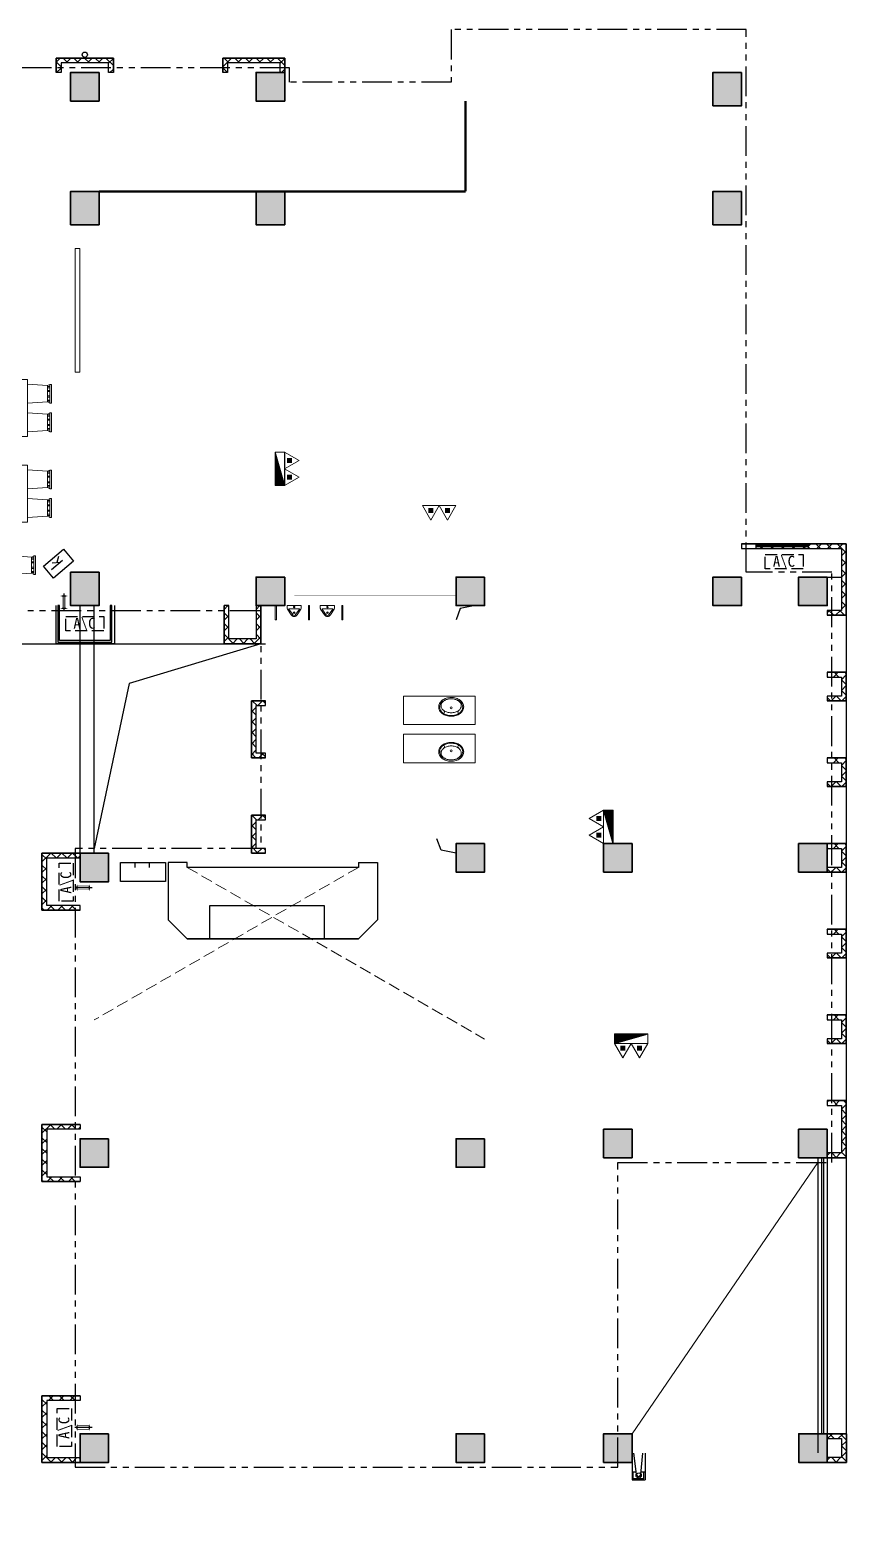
# Model space of a CAD drawing. Extents: x 196430 to 818205, y 904526 to 1974626.
# Drawn here: x 770204 to 787365, y 1570286 to 1601435 of the extents above; entities that cross this region are included whole.
import ezdxf

# ---------------------------------------------------------------- set-up
doc = ezdxf.new("R2010")
doc.units = 0
doc.header["$LTSCALE"] = 1000
doc.header["$MEASUREMENT"] = 0
for name, pattern in [('arch-1#教学楼$0$DASH', [0.35, 0.25, -0.1]), ('arch-1#教学楼$0$HIDDEN2', [4.7625, 3.175, -1.5875]), ('arch-1#教学楼$0$PHANTOM2', [1.25, 0.625, -0.125, 0.125, -0.125, 0.125, -0.125])]:
    doc.linetypes.add(name, pattern=pattern)
for name, color, linetype in [('arch', 8, 'Continuous'), ('arch-1#教学楼$0$_0', 8, 'Continuous'), ('arch-1#教学楼$0$A-FINI', 8, 'Continuous'), ('arch-1#教学楼$0$fur', 8, 'Continuous'), ('arch-1#教学楼$0$line', 8, 'Continuous'), ('arch-1#教学楼$0$LVTRY', 8, 'Continuous'), ('arch-1#教学楼$0$O-洞口', 8, 'Continuous'), ('arch-1#教学楼$0$WALL_METAL', 8, 'Continuous'), ('arch-1#教学楼$0$WATER', 8, 'Continuous'), ('arch-1#教学楼$0$Z-电器', 8, 'Continuous'), ('arch-1#教学楼$0$保温', 8, 'Continuous'), ('arch-1#教学楼$0$保温层', 8, 'arch-1#教学楼$0$DASH'), ('arch-1#教学楼$0$剪力墙', 8, 'Continuous'), ('arch-1#教学楼$0$挡烟垂壁', 8, 'Continuous'), ('arch-1#教学楼$0$条件', 8, 'Continuous'), ('arch-1#教学楼$0$柱填充', 8, 'Continuous'), ('arch-1#教学楼$0$栏杆', 8, 'Continuous'), ('arch-1#教学楼$0$空调', 8, 'Continuous'), ('arch-1#教学楼$0$窗台', 8, 'Continuous'), ('arch-1#教学楼$0$设备标注', 8, 'Continuous')]:
    doc.layers.add(name, color=color, linetype=linetype)
for name, color, linetype, lineweight in [('arch-1#教学楼$0$3T_GLASS', 8, 'Continuous', 0), ('arch-1#教学楼$0$AC', 8, 'arch-1#教学楼$0$HIDDEN2', 25), ('arch-1#教学楼$0$FLOR-SPCL', 8, 'Continuous', 13), ('arch-1#教学楼$0$HANDRAIL', 8, 'Continuous', 0), ('arch-1#教学楼$0$HV-fm', 8, 'Continuous', 18), ('arch-1#教学楼$0$PUB_HATCH', 8, 'Continuous', 9), ('arch-1#教学楼$0$WINDOW', 8, 'Continuous', 25), ('arch-1#教学楼$0$家具', 8, 'Continuous', 9), ('arch-1#教学楼$0$砼柱', 8, 'Continuous', 35)]:
    doc.layers.add(name, color=color, linetype=linetype, lineweight=lineweight)
doc.styles.add('arch-1#教学楼$0$_TCH_DYN', font='')
doc.styles.add('arch-1#教学楼$0$DIM_FONT', font='SIMPLEX.shx', dxfattribs={"width": 0.6})
doc.styles.add('arch-1#教学楼$0$Standard', font='gbenor.shx', dxfattribs={"bigfont": 'gbcbig.shx'})
doc.styles.get('arch-1#教学楼$0$_TCH_DYN').set_extended_font_data('SimSun')
doc.linetypes.add('arch-1#教学楼$0$XH_LINE', pattern='A,2,-0.2,["XH",arch-1#教学楼$0$Standard,S=0.15,R=0,X=-0.15,Y=-0.08],-0.15', length=2.35)

# ---------------------------------------------------------------- blocks, each defined once
blk = doc.blocks.new('arch-1#教学楼$0$2121212121')
at = {"layer": 'arch-1#教学楼$0$fur'}
for points in [[(552354, 138772), (552354, 139172), (553554, 139172), (553954, 138772), (553954, 135172)], [(552354, 138772), (552454, 138772), (552454, 135172), (552354, 135172)], [(552354, 135172), (552354, 134772), (553554, 134772), (553954, 135172), (553954, 138772)]]:
    blk.add_lwpolyline(points, dxfattribs=at)
blk.add_lwpolyline([(553954, 138053), (553954, 135653), (553254, 135653), (553254, 138053)], close=True, dxfattribs=at)
at = {"layer": 'arch-1#教学楼$0$LVTRY'}
blk.add_lwpolyline([(552754, 134722), (552754, 133772), (552354, 133772), (552354, 134722)], close=True, dxfattribs=at)
at = {"layer": 'arch-1#教学楼$0$LVTRY', "linetype": 'Continuous', "flags": 128}
for points in [[(552354, 134372), (552454, 134372)], [(552354, 134072), (552454, 134072)]]:
    blk.add_lwpolyline(points, dxfattribs=at)
at = {"layer": 'arch-1#教学楼$0$PUB_HATCH', "linetype": 'arch-1#教学楼$0$DASH'}
for p, q in [((552454, 135172), (556063, 141422)), ((552454, 138772), (555659, 133223))]:
    blk.add_line(p, q, dxfattribs=at)
blk = doc.blocks.new('arch-1#教学楼$0$$lvtry$00000219')
at = {"color": 0}
for p, q in [((-124, -91, 0), (-43, -216, 0)), ((-116, -76, 0), (116, -76, 0)), ((43, -216, 0), (124, -91, 0))]:
    blk.add_line(p, q, dxfattribs=at)
at = {"color": 0, "elevation": 0}
blk.add_lwpolyline([(69, -231, -0.57735), (-69, -231), (-162, -88, -0.145378), (-170, -61), (-170, 0), (170, 0), (170, -61, -0.145378), (162, -88)], format="xyb", close=True, dxfattribs=at)
at = {"color": 0}
for centre, radius in [((0, -177, 0), 20), ((0, -38, 0), 17.7)]:
    blk.add_circle(centre, radius, dxfattribs=at)
for centre, radius, start, end in [((-116, -86, 0), 10, 90, 213.0863), ((0, -191, 0), 50, 210, 330), ((116, -86, 0), 10, 326.9137, 90)]:
    blk.add_arc(centre, radius, start, end, dxfattribs=at)
for p in [(0, -38, 0), (0, -177, 0)]:
    blk.add_point(p, dxfattribs=at)
blk = doc.blocks.new('arch-1#教学楼$0$JUJ3')
at = {"layer": 'arch-1#教学楼$0$FLOR-SPCL'}
blk.add_circle((2208232, 31060), 22.5, dxfattribs=at)
for centre, radius, start, end in [((2208402, 31059), 348, 162.4099, 179.7309), ((2208328, 31082), 271, 142.7543, 162.4099), ((2208399, 31059), 329, 162.8909, 179.7308), ((2208324, 31082), 251, 143.5742, 162.8909), ((2208143, 31242), 41.4, 220.0413, 318.0474), ((2208282, 31118), 213, 118.5481, 142.7543), ((2208277, 31117), 192, 119.2776, 143.5742), ((2208355, 31082), 224, 144.966, 163.6904), ((2208306, 31116), 165, 120.5578, 144.966), ((2208252, 31172), 151, 89.7309, 118.5481), ((2208247, 31171), 131, 89.7308, 119.2776), ((2208276, 31168), 104, 89.7308, 120.5578), ((2208247, 31171), 131, 60.184, 89.7308), ((2208252, 31172), 151, 60.9136, 89.7309), ((2208276, 31168), 104, 58.9038, 89.7308), ((2208216, 31117), 192, 35.8874, 60.184), ((2208222, 31118), 213, 36.7075, 60.9136), ((2208244, 31116), 165, 34.4956, 58.9038), ((2208169, 31083), 251, 16.5707, 35.8874), ((2208195, 31082), 224, 15.7712, 34.4956), ((2208175, 31083), 271, 17.0519, 36.7075), ((2208093, 31060), 329, 359.7308, 16.5707), ((2208102, 31060), 348, 359.7309, 17.0519), ((2208402, 31059), 348, 179.7309, 197.0519), ((2208328, 31036), 271, 197.0519, 216.7075), ((2208399, 31059), 329, 179.7308, 196.5707), ((2208324, 31037), 251, 196.5707, 215.8874), ((2208142, 30877), 41.8, 41.9646, 138.8685), ((2208281, 31001), 213, 216.7075, 240.9136), ((2208276, 31002), 192, 215.8874, 240.184), ((2208433, 31059), 305, 163.6904, 179.7308), ((2208433, 31059), 305, 179.7308, 195.7712), ((2208355, 31037), 224, 195.7712, 214.4956), ((2208306, 31003), 165, 214.4956, 238.9038), ((2208275, 30951), 104, 238.9038, 269.7308), ((2208275, 30951), 104, 269.7308, 300.5578), ((2208216, 31002), 192, 299.2776, 323.5742), ((2208222, 31002), 213, 298.5481, 322.7543), ((2208244, 31003), 165, 300.5578, 324.966), ((2208168, 31037), 251, 323.5742, 342.8909), ((2208195, 31038), 224, 324.966, 343.6904), ((2208175, 31037), 271, 322.7543, 342.4099), ((2208093, 31060), 329, 342.8909, 359.7308), ((2208118, 31060), 305, 343.6904, 359.7308), ((2208118, 31060), 305, 359.7308, 15.7712), ((2208102, 31060), 348, 342.4099, 359.7309), ((2208251, 30948), 151, 240.9136, 269.7309), ((2208246, 30949), 131, 240.184, 269.7308), ((2208246, 30949), 131, 269.7308, 299.2776), ((2208251, 30948), 151, 269.7309, 298.5481)]:
    blk.add_arc(centre, radius, start, end, dxfattribs=at)
blk = doc.blocks.new('arch-1#教学楼$0$wetwertyr')
at = {"layer": 'arch-1#教学楼$0$AC', "linetype": 'arch-1#教学楼$0$DASH'}
blk.add_lwpolyline([(7654325, 2471000), (7655125, 2471000), (7655125, 2470700), (7654325, 2470700)], close=True, dxfattribs=at)
at = {"layer": 'arch-1#教学楼$0$AC', "style": 'arch-1#教学楼$0$_TCH_DYN'}
blk.add_text('A\\C', height=227.8, dxfattribs=at).set_placement((7654485, 2470743))
blk = doc.blocks.new('arch-1#教学楼$0$kk')
for p, q in [((867740, -260999), (867665, -260999)), ((867703, -261309), (867703, -260947)), ((867740, -261257), (867665, -261257))]:
    blk.add_line(p, q)
at = {"const_width": 10}
for points in [[(867635, -260999), (867665, -260999), (867665, -261257), (867635, -261257)], [(867770, -260999), (867740, -260999), (867740, -261257), (867770, -261257)]]:
    blk.add_lwpolyline(points, dxfattribs=at)
blk = doc.blocks.new('arch-1#教学楼$0$3-5zhw')
at = {"layer": 'arch-1#教学楼$0$柱填充'}
h = blk.add_hatch(color=251, dxfattribs=at)
h.dxf.hatch_style = 1
h.paths.add_polyline_path([(6753676, 518760), (6753076, 518760), (6753076, 518060), (6753676, 518060)])
h.paths.add_polyline_path([(6753676, 521460), (6753076, 521460), (6753076, 520860), (6753676, 520860)])
h.paths.add_polyline_path([(6759576, 521460), (6758976, 521460), (6758976, 520860), (6759576, 520860)])
h.paths.add_polyline_path([(6762476, 521460), (6761876, 521460), (6761876, 520860), (6762476, 520860)])
h.paths.add_polyline_path([(6765776, 521460), (6765176, 521460), (6765176, 520860), (6765776, 520860)])
h.paths.add_polyline_path([(6762476, 518760), (6761876, 518760), (6761876, 518060), (6762476, 518060)])
h.paths.add_polyline_path([(6765776, 518760), (6765176, 518760), (6765176, 518060), (6765776, 518060)])
h.paths.add_polyline_path([(6765776, 510960), (6765176, 510960), (6765176, 510260), (6765776, 510260)])
h.paths.add_polyline_path([(6775076, 510960), (6774476, 510960), (6774476, 510260), (6775076, 510260)])
h.paths.add_polyline_path([(6775076, 521460), (6774476, 521460), (6774476, 520860), (6775076, 520860)])
h.paths.add_polyline_path([(6775076, 518760), (6774476, 518760), (6774476, 518060), (6775076, 518060)])
h.paths.add_polyline_path([(6784376, 521460), (6783776, 521460), (6783776, 520860), (6784376, 520860)])
h.paths.add_polyline_path([(6784376, 518760), (6783776, 518760), (6783776, 518060), (6784376, 518060)])
h.paths.add_polyline_path([(6784376, 510960), (6783776, 510960), (6783776, 510260), (6784376, 510260)])
h.paths.add_polyline_path([(6793676, 521460), (6793076, 521460), (6793076, 520860), (6793676, 520860)])
h.paths.add_polyline_path([(6793676, 518760), (6793076, 518760), (6793076, 518060), (6793676, 518060)])
h.paths.add_polyline_path([(6793676, 510960), (6793076, 510960), (6793076, 510260), (6793676, 510260)])
h.paths.add_polyline_path([(6802976, 521460), (6802376, 521460), (6802376, 520860), (6802976, 520860)])
h.paths.add_polyline_path([(6802976, 518760), (6802376, 518760), (6802376, 518160), (6802976, 518160)])
h.paths.add_polyline_path([(6802776, 510860), (6802176, 510860), (6802176, 510260), (6802776, 510260)])
h.paths.add_polyline_path([(6808876, 510760), (6808376, 510760), (6808376, 510260), (6808876, 510260)])
h.paths.add_polyline_path([(6808776, 518760), (6808176, 518760), (6808176, 518160), (6808776, 518160)])
h.paths.add_polyline_path([(6808876, 513510), (6808126, 513510), (6808126, 512760), (6808876, 512760)])
h.paths.add_polyline_path([(6808776, 521460), (6808176, 521460), (6808176, 520860), (6808776, 520860)])
h.paths.add_polyline_path([(6812376, 513260), (6811876, 513260), (6811876, 512760), (6812376, 512760)])
h.paths.add_polyline_path([(6814176, 518960), (6813576, 518960), (6813576, 518360), (6814176, 518360)])
h.paths.add_polyline_path([(6814176, 510760), (6813676, 510760), (6813676, 510260), (6814176, 510260)])
h.paths.add_polyline_path([(6818276, 519310), (6817526, 519310), (6817526, 518560), (6818276, 518560)])
h.paths.add_polyline_path([(6803176, 525960), (6802576, 525960), (6802576, 525360), (6803176, 525360)])
h.paths.add_polyline_path([(6811076, 525960), (6810476, 525960), (6810476, 525360), (6811076, 525360)])
h.paths.add_polyline_path([(6814176, 525960), (6813576, 525960), (6813576, 525360), (6814176, 525360)])
h.paths.add_polyline_path([(6818276, 525860), (6817776, 525860), (6817776, 525360), (6818276, 525360)])
h.paths.add_polyline_path([(6759576, 529540), (6758976, 529540), (6758976, 528940), (6759576, 528940)])
h.paths.add_polyline_path([(6762476, 529540), (6761876, 529540), (6761876, 528940), (6762476, 528940)])
h.paths.add_polyline_path([(6803176, 531740), (6802576, 531740), (6802576, 531140), (6803176, 531140)])
h.paths.add_polyline_path([(6818276, 531740), (6817776, 531740), (6817776, 531240), (6818276, 531240)])
h.paths.add_polyline_path([(6811076, 531740), (6810476, 531740), (6810476, 531140), (6811076, 531140)])
h.paths.add_polyline_path([(6814176, 531740), (6813576, 531740), (6813576, 531140), (6814176, 531140)])
h.paths.add_polyline_path([(6753676, 510960), (6753076, 510960), (6753076, 510260), (6753676, 510260)])
h.paths.add_polyline_path([(6762476, 510960), (6761876, 510960), (6761876, 510260), (6762476, 510260)])
h.paths.add_polyline_path([(6814176, 521460), (6813576, 521460), (6813576, 520860), (6814176, 520860)])
h.paths.add_polyline_path([(6802576, 532460), (6802576, 531860), (6803176, 531860), (6803176, 532460)])
h.paths.add_polyline_path([(6810476, 532460), (6810476, 531860), (6811076, 531860), (6811076, 532460)])
h.paths.add_polyline_path([(6813576, 532460), (6813576, 531860), (6814176, 531860), (6814176, 532460)])
h.paths.add_polyline_path([(6813576, 537160), (6813576, 536560), (6814176, 536560), (6814176, 537160)])
h.paths.add_polyline_path([(6817676, 537160), (6817676, 536560), (6818276, 536560), (6818276, 537160)])
h.paths.add_polyline_path([(6814176, 545260), (6813576, 545260), (6813576, 544660), (6814176, 544660)])
h.paths.add_polyline_path([(6818276, 545260), (6817676, 545260), (6817676, 544660), (6818276, 544660)])
h.paths.add_polyline_path([(6814176, 549760), (6813576, 549760), (6813576, 549160), (6814176, 549160)])
h.paths.add_polyline_path([(6818276, 549760), (6817676, 549760), (6817676, 549160), (6818276, 549160)])
h.paths.add_polyline_path([(6813576, 557660), (6813576, 557060), (6814176, 557060), (6814176, 557660)])
h.paths.add_polyline_path([(6817676, 557660), (6817676, 557060), (6818276, 557060), (6818276, 557660)])
h.paths.add_polyline_path([(6759576, 554060), (6758976, 554060), (6758976, 553460), (6759576, 553460)])
h.paths.add_polyline_path([(6765176, 545460), (6765776, 545460), (6765776, 546060), (6765176, 546060)])
h.paths.add_polyline_path([(6759576, 546060), (6758976, 546060), (6758976, 545460), (6759576, 545460)])
h.paths.add_polyline_path([(6765176, 537460), (6765776, 537460), (6765776, 538060), (6765176, 538060)])
h.paths.add_polyline_path([(6759576, 538060), (6758976, 538060), (6758976, 537460), (6759576, 537460)])
h.paths.add_polyline_path([(6759576, 530260), (6758976, 530260), (6758976, 529660), (6759576, 529660)])
h.paths.add_polyline_path([(6761876, 545460), (6762476, 545460), (6762476, 546060), (6761876, 546060)])
h.paths.add_polyline_path([(6761876, 537460), (6762476, 537460), (6762476, 538060), (6761876, 538060)])
h.paths.add_polyline_path([(6761876, 553460), (6762476, 553460), (6762476, 554060), (6761876, 554060)])
h.paths.add_polyline_path([(6761876, 529660), (6762476, 529660), (6762476, 530260), (6761876, 530260)])
h.paths.add_polyline_path([(6810476, 573780), (6810476, 573180), (6811076, 573180), (6811076, 573780)])
h.paths.add_polyline_path([(6808426, 581760), (6807826, 581760), (6807826, 581160), (6808426, 581160)])
h.paths.add_polyline_path([(6811076, 581760), (6810476, 581760), (6810476, 581160), (6811076, 581160)])
h.paths.add_polyline_path([(6813976, 581760), (6813376, 581760), (6813376, 581160), (6813976, 581160)])
h.paths.add_polyline_path([(6808426, 590160), (6807826, 590160), (6807826, 589560), (6808426, 589560)])
h.paths.add_polyline_path([(6811076, 590160), (6810476, 590160), (6810476, 589560), (6811076, 589560)])
h.paths.add_polyline_path([(6813976, 590160), (6813376, 590160), (6813376, 589560), (6813976, 589560)])
h.paths.add_polyline_path([(6810476, 598140), (6810476, 597540), (6811076, 597540), (6811076, 598140)])
h.paths.add_polyline_path([(6808476, 558380), (6807876, 558380), (6807876, 557780), (6808476, 557780)])
h.paths.add_polyline_path([(6814976, 558380), (6814376, 558380), (6814376, 557780), (6814976, 557780)])
h.paths.add_polyline_path([(6814976, 562760), (6814376, 562760), (6814376, 562060), (6814976, 562060)])
h.paths.add_polyline_path([(6811076, 562660), (6810476, 562660), (6810476, 562060), (6811076, 562060)])
h.paths.add_polyline_path([(6799676, 562760), (6799076, 562760), (6799076, 562060), (6799676, 562060)])
h.paths.add_polyline_path([(6802976, 562660), (6802376, 562660), (6802376, 562060), (6802976, 562060)])
h.paths.add_polyline_path([(6802976, 573060), (6802376, 573060), (6802376, 572460), (6802976, 572460)])
h.paths.add_polyline_path([(6802976, 570560), (6802376, 570560), (6802376, 569960), (6802976, 569960)])
h.paths.add_polyline_path([(6799676, 573060), (6799076, 573060), (6799076, 572460), (6799676, 572460)])
h.paths.add_polyline_path([(6799676, 570560), (6799076, 570560), (6799076, 569860), (6799676, 569860)])
h.paths.add_polyline_path([(6790376, 573060), (6789776, 573060), (6789776, 572460), (6790376, 572460)])
h.paths.add_polyline_path([(6790376, 570560), (6789776, 570560), (6789776, 569860), (6790376, 569860)])
h.paths.add_polyline_path([(6790376, 562760), (6789776, 562760), (6789776, 562060), (6790376, 562060)])
h.paths.add_polyline_path([(6811076, 570560), (6810476, 570560), (6810476, 569960), (6811076, 569960)])
h.paths.add_polyline_path([(6814976, 570560), (6814376, 570560), (6814376, 569860), (6814976, 569860)])
h.paths.add_polyline_path([(6811076, 573060), (6810476, 573060), (6810476, 572460), (6811076, 572460)])
h.paths.add_polyline_path([(6814976, 573060), (6814376, 573060), (6814376, 572460), (6814976, 572460)])
h.paths.add_polyline_path([(6781076, 573060), (6780476, 573060), (6780476, 572460), (6781076, 572460)])
h.paths.add_polyline_path([(6781076, 570560), (6780476, 570560), (6780476, 569860), (6781076, 569860)])
h.paths.add_polyline_path([(6781076, 562760), (6780476, 562760), (6780476, 562060), (6781076, 562060)])
h.paths.add_polyline_path([(6771776, 573060), (6771176, 573060), (6771176, 572460), (6771776, 572460)])
h.paths.add_polyline_path([(6771776, 570560), (6771176, 570560), (6771176, 569860), (6771776, 569860)])
h.paths.add_polyline_path([(6771776, 562760), (6771176, 562760), (6771176, 562060), (6771776, 562060)])
h.paths.add_polyline_path([(6762476, 573060), (6761876, 573060), (6761876, 572460), (6762476, 572460)])
h.paths.add_polyline_path([(6762476, 570560), (6761876, 570560), (6761876, 569860), (6762476, 569860)])
h.paths.add_polyline_path([(6762476, 562760), (6761876, 562760), (6761876, 562060), (6762476, 562060)])
h.paths.add_polyline_path([(6759476, 562560), (6758976, 562560), (6758976, 562060), (6759476, 562060)])
h.paths.add_polyline_path([(6756777, 570560), (6756177, 570560), (6756177, 569960), (6756777, 569960)])
h.paths.add_polyline_path([(6756777, 562660), (6756177, 562660), (6756177, 562060), (6756777, 562060)])
h.paths.add_polyline_path([(6753676, 570560), (6753076, 570560), (6753076, 569860), (6753676, 569860)])
h.paths.add_polyline_path([(6753676, 573060), (6753076, 573060), (6753076, 572460), (6753676, 572460)])
h.paths.add_polyline_path([(6753676, 562760), (6753076, 562760), (6753076, 562060), (6753676, 562060)])
h.paths.add_polyline_path([(6759576, 554780), (6758976, 554780), (6758976, 554180), (6759576, 554180)])
h.paths.add_polyline_path([(6762476, 554780), (6761876, 554780), (6761876, 554180), (6762476, 554180)])
h.paths.add_polyline_path([(6811076, 601860), (6810476, 601860), (6810476, 601260), (6811076, 601260)])
h.paths.add_polyline_path([(6814176, 601860), (6813576, 601860), (6813576, 601260), (6814176, 601260)])
h.paths.add_polyline_path([(6818278, 601860), (6817678, 601860), (6817678, 601260), (6818278, 601260)])
h.paths.add_polyline_path([(6803176, 601860), (6802576, 601860), (6802576, 601260), (6803176, 601260)])
h.paths.add_polyline_path([(6803176, 608060), (6802576, 608060), (6802576, 607460), (6803176, 607460)])
h.paths.add_polyline_path([(6811076, 608060), (6810476, 608060), (6810476, 607460), (6811076, 607460)])
h.paths.add_polyline_path([(6814176, 608260), (6813576, 608260), (6813576, 607660), (6814176, 607660)])
h.paths.add_polyline_path([(6818276, 608260), (6817676, 608260), (6817676, 607660), (6818276, 607660)])
h.paths.add_polyline_path([(6803176, 614060), (6802576, 614060), (6802576, 613460), (6803176, 613460)])
h.paths.add_polyline_path([(6811076, 614260), (6810476, 614260), (6810476, 613660), (6811076, 613660)])
h.paths.add_polyline_path([(6818276, 614260), (6817676, 614260), (6817676, 613660), (6818276, 613660)])
h.paths.add_polyline_path([(6802976, 619960), (6802376, 619960), (6802376, 619260), (6802976, 619260)])
h.paths.add_polyline_path([(6802976, 627960), (6802376, 627960), (6802376, 627260), (6802976, 627260)])
h.paths.add_polyline_path([(6806876, 627960), (6806276, 627960), (6806276, 627260), (6806876, 627260)])
h.paths.add_polyline_path([(6806876, 630460), (6806276, 630460), (6806276, 629860), (6806876, 629860)])
h.paths.add_polyline_path([(6802976, 630460), (6802376, 630460), (6802376, 629860), (6802976, 629860)])
h.paths.add_polyline_path([(6816476, 627960), (6815876, 627960), (6815876, 627260), (6816476, 627260)])
h.paths.add_polyline_path([(6816476, 630460), (6815876, 630460), (6815876, 629760), (6816476, 629760)])
h.paths.add_polyline_path([(6816476, 619860), (6815876, 619860), (6815876, 619260), (6816476, 619260)])
h.paths.add_polyline_path([(6818276, 619860), (6817676, 619860), (6817676, 619260), (6818276, 619260)])
h.paths.add_polyline_path([(6811076, 619860), (6810476, 619860), (6810476, 619260), (6811076, 619260)])
h.paths.add_polyline_path([(6806876, 619860), (6806276, 619860), (6806276, 619260), (6806876, 619260)])
h.paths.add_polyline_path([(6793676, 630460), (6793076, 630460), (6793076, 629860), (6793676, 629860)])
h.paths.add_polyline_path([(6793676, 627960), (6793076, 627960), (6793076, 627260), (6793676, 627260)])
h.paths.add_polyline_path([(6793676, 619960), (6793076, 619960), (6793076, 619260), (6793676, 619260)])
h.paths.add_polyline_path([(6784376, 630460), (6783776, 630460), (6783776, 629860), (6784376, 629860)])
h.paths.add_polyline_path([(6784376, 627960), (6783776, 627960), (6783776, 627260), (6784376, 627260)])
h.paths.add_polyline_path([(6784376, 619960), (6783776, 619960), (6783776, 619260), (6784376, 619260)])
h.paths.add_polyline_path([(6775076, 630460), (6774476, 630460), (6774476, 629860), (6775076, 629860)])
h.paths.add_polyline_path([(6775076, 627960), (6774476, 627960), (6774476, 627260), (6775076, 627260)])
h.paths.add_polyline_path([(6775076, 619960), (6774476, 619960), (6774476, 619260), (6775076, 619260)])
h.paths.add_polyline_path([(6765776, 630460), (6765176, 630460), (6765176, 629860), (6765776, 629860)])
h.paths.add_polyline_path([(6765776, 627960), (6765176, 627960), (6765176, 627260), (6765776, 627260)])
h.paths.add_polyline_path([(6765776, 619960), (6765176, 619960), (6765176, 619260), (6765776, 619260)])
h.paths.add_polyline_path([(6762476, 630460), (6761876, 630460), (6761876, 629860), (6762476, 629860)])
h.paths.add_polyline_path([(6762476, 627960), (6761876, 627960), (6761876, 627260), (6762476, 627260)])
h.paths.add_polyline_path([(6762476, 619960), (6761876, 619960), (6761876, 619260), (6762476, 619260)])
h.paths.add_polyline_path([(6753676, 627960), (6753076, 627960), (6753076, 627260), (6753676, 627260)])
h.paths.add_polyline_path([(6753676, 630460), (6753076, 630460), (6753076, 629760), (6753676, 629760)])
h.paths.add_polyline_path([(6814176, 614260), (6813576, 614260), (6813576, 613660), (6814176, 613660)])
h.paths.add_polyline_path([(6753676, 619960), (6753076, 619960), (6753076, 619260), (6753676, 619260)])
h.paths.add_polyline_path([(6813376, 573780), (6813376, 573180), (6813976, 573180), (6813976, 573780)])
h.paths.add_polyline_path([(6813376, 598140), (6813376, 597540), (6813976, 597540), (6813976, 598140)])
h.paths.add_polyline_path([(6802576, 537160), (6802576, 536560), (6803176, 536560), (6803176, 537160)])
h.paths.add_polyline_path([(6802576, 545260), (6802576, 544660), (6803176, 544660), (6803176, 545260)])
h.paths.add_polyline_path([(6802576, 549760), (6802576, 549160), (6803176, 549160), (6803176, 549760)])
h.paths.add_polyline_path([(6802576, 557660), (6802576, 557060), (6803176, 557060), (6803176, 557660)])
h.paths.add_polyline_path([(6810476, 537160), (6810476, 536560), (6811076, 536560), (6811076, 537160)])
h.paths.add_polyline_path([(6810476, 545260), (6810476, 544660), (6811076, 544660), (6811076, 545260)])
h.paths.add_polyline_path([(6810476, 549760), (6810476, 549160), (6811076, 549160), (6811076, 549760)])
h.paths.add_polyline_path([(6810476, 557660), (6810476, 557060), (6811076, 557060), (6811076, 557660)])
at = {"layer": 'arch-1#教学楼$0$砼柱', "lineweight": 35}
for points in [[(6802976, 630460), (6802376, 630460), (6802376, 629860), (6802976, 629860)], [(6806876, 630460), (6806276, 630460), (6806276, 629860), (6806876, 629860)], [(6816476, 630460), (6815876, 630460), (6815876, 629760), (6816476, 629760)], [(6802976, 627960), (6802376, 627960), (6802376, 627260), (6802976, 627260)], [(6806876, 627960), (6806276, 627960), (6806276, 627260), (6806876, 627260)], [(6816476, 627960), (6815876, 627960), (6815876, 627260), (6816476, 627260)], [(6802976, 619960), (6802376, 619960), (6802376, 619260), (6802976, 619260)], [(6806876, 619860), (6806276, 619860), (6806276, 619260), (6806876, 619260)], [(6811076, 619860), (6810476, 619860), (6810476, 619260), (6811076, 619260)], [(6816476, 619860), (6815876, 619860), (6815876, 619260), (6816476, 619260)], [(6818276, 619860), (6817676, 619860), (6817676, 619260), (6818276, 619260)], [(6803176, 614060), (6802576, 614060), (6802576, 613460), (6803176, 613460)], [(6811076, 614260), (6810476, 614260), (6810476, 613660), (6811076, 613660)], [(6814176, 614260), (6813576, 614260), (6813576, 613660), (6814176, 613660)], [(6818276, 614260), (6817676, 614260), (6817676, 613660), (6818276, 613660)], [(6803176, 608060), (6802576, 608060), (6802576, 607460), (6803176, 607460)], [(6811076, 608060), (6810476, 608060), (6810476, 607460), (6811076, 607460)], [(6814176, 608260), (6813576, 608260), (6813576, 607660), (6814176, 607660)], [(6818276, 608260), (6817676, 608260), (6817676, 607660), (6818276, 607660)], [(6803176, 601860), (6802576, 601860), (6802576, 601260), (6803176, 601260)], [(6811076, 601860), (6810476, 601860), (6810476, 601260), (6811076, 601260)], [(6814176, 601860), (6813576, 601860), (6813576, 601260), (6814176, 601260)], [(6818278, 601860), (6817678, 601860), (6817678, 601260), (6818278, 601260)]]:
    blk.add_lwpolyline(points, close=True, dxfattribs=at)
blk = doc.blocks.new('arch-1#教学楼$0$$plan$00000303')
at = {"linetype": 'Continuous'}
for p, q in [((-197, 0), (-168, 418)), ((-195, 500), (-195, 466)), ((-195, 500), (200, 500)), ((-195, 467), (-168, 416)), ((200, 466), (-195, 466)), ((-170, 418), (173, 418)), ((-153, 467), (-153, 417)), ((-125, 467), (-125, 417)), ((-66, 467), (-66, 417)), ((-45, 467), (-45, 417)), ((47, 467), (47, 417)), ((71, 467), (71, 417)), ((135, 467), (135, 417)), ((159, 467), (159, 417)), ((173, 417), (199, 467)), ((202, 0), (173, 418)), ((200, 500), (200, 466)), ((202, 0), (-197, 0))]:
    blk.add_line(p, q, dxfattribs=at)
at = {"style": 'arch-1#教学楼$0$Standard', "width": 0.8, "flags": 9}
for tag in ['XSIZE', 'YSIZE']:
    blk.add_attdef(tag, (0, 0), '', height=0.5, dxfattribs=at)
blk = doc.blocks.new('arch-1#教学楼$0$few3t3t2')
at = {"layer": 'arch-1#教学楼$0$家具'}
blk.add_lwpolyline([(2575074, 638220), (2575474, 638220), (2575474, 637020), (2575074, 637020)], close=True, dxfattribs=at)
at = {"layer": 'arch-1#教学楼$0$家具', "rotation": 270}
for p in [(2575474, 637923), (2575474, 637323)]:
    blk.add_blockref('arch-1#教学楼$0$$plan$00000303', p, dxfattribs=at)
blk = doc.blocks.new('arch-1#教学楼$0$eeg')
at = {"layer": 'arch-1#教学楼$0$fur'}
blk.add_lwpolyline([(131554, 140917), (131854, 140917), (131854, 140117), (131554, 140117)], close=True, dxfattribs=at)
blk.add_lwpolyline([(131854, 140917), (131554, 140117), (131554, 140917), (131854, 140117)], dxfattribs=at)
blk = doc.blocks.new('arch-1#教学楼$0$ptss1')
at = {"layer": 'arch-1#教学楼$0$A-FINI'}
for p, q in [((5254532, 991690), (5257632, 997053)), ((5254432, 996090), (5255632, 996090)), ((5255632, 996090), (5255832, 995890)), ((5255832, 991490), (5255832, 995890)), ((5254532, 995690), (5257632, 990327)), ((5259234, 993690), (5254432, 994438)), ((5254432, 992938), (5259234, 993690)), ((5255632, 991290), (5255832, 991490)), ((5254432, 991290), (5255632, 991290))]:
    blk.add_line(p, q, dxfattribs=at)
for points in [[(5254432, 995690), (5254532, 995690), (5254532, 991690), (5254432, 991690)], [(5255232, 994290), (5255832, 994290), (5255832, 993090), (5255232, 993090)]]:
    blk.add_lwpolyline(points, close=True, dxfattribs=at)
at = {"layer": 'arch-1#教学楼$0$HANDRAIL'}
blk.add_line((5255832, 993092), (5255832, 994292), dxfattribs=at)
at = {"layer": 'arch-1#教学楼$0$家具'}
for p, q in [((5257311, 997390), (5257711, 997390)), ((5258211, 997390), (5258611, 997390)), ((5259111, 997390), (5259511, 997390)), ((5260011, 997390), (5260411, 997390)), ((5260911, 997390), (5261311, 997390)), ((5257032, 995590), (5256632, 995590))]:
    blk.add_line(p, q, dxfattribs=at)
at = {"layer": 'arch-1#教学楼$0$家具', "linetype": 'arch-1#教学楼$0$DASH', "ltscale": 0.8}
for p, q in [((5258583, 993840), (5258583, 993540)), ((5258583, 993840), (5258783, 993840)), ((5258583, 993840), (5258783, 993540)), ((5258583, 993540), (5258783, 993840)), ((5258783, 993840), (5258783, 993540)), ((5258583, 993540), (5258783, 993540))]:
    blk.add_line(p, q, dxfattribs=at)
at = {"layer": 'arch-1#教学楼$0$家具'}
for points in [[(5257711, 997390), (5257711, 996790), (5257311, 996790), (5257311, 997390)], [(5258611, 997390), (5258611, 996790), (5258211, 996790), (5258211, 997390)], [(5259511, 997390), (5259511, 996790), (5259111, 996790), (5259111, 997390)], [(5260411, 997390), (5260411, 996790), (5260011, 996790), (5260011, 997390)], [(5261311, 997390), (5261311, 996790), (5260911, 996790), (5260911, 997390)], [(5257032, 995590), (5257032, 994990), (5256632, 994990), (5256632, 995590)], [(5257596, 990790), (5257596, 990190), (5257196, 990190), (5257196, 990790), (5257596, 990790)], [(5258496, 990790), (5258496, 990190), (5258096, 990190), (5258096, 990790), (5258496, 990790)], [(5259396, 990790), (5259396, 990190), (5258996, 990190), (5258996, 990790), (5259396, 990790)], [(5260296, 990790), (5260296, 990190), (5259896, 990190), (5259896, 990790), (5260296, 990790)], [(5261196, 990790), (5261196, 990190), (5260796, 990190), (5260796, 990790), (5261196, 990790)], [(5262096, 990790), (5262096, 990190), (5261696, 990190), (5261696, 990790), (5262096, 990790)]]:
    blk.add_lwpolyline(points, dxfattribs=at)
for points in [[(5263432, 997140), (5263532, 997140), (5263532, 994540), (5263432, 994540)], [(5254432, 995490), (5254532, 995490), (5254532, 991890), (5254432, 991890)]]:
    blk.add_lwpolyline(points, close=True, dxfattribs=at)
at = {"layer": 'arch-1#教学楼$0$家具', "extrusion": (0, 0, -1), "zscale": -1}
for name, p, rotation in [('arch-1#教学楼$0$eeg', (-5116989, 866285), 90), ('arch-1#教学楼$0$eeg', (-5117789, 866285), 90), ('arch-1#教学楼$0$eeg', (-5118589, 866285), 90), ('arch-1#教学楼$0$eeg', (-5119389, 866285), 90), ('arch-1#教学楼$0$eeg', (-5120189, 866285), 90), ('arch-1#教学楼$0$few3t3t2', (-2681558, 1629610), 180), ('arch-1#教学楼$0$few3t3t2', (-2682458, 1629610), 180), ('arch-1#教学楼$0$few3t3t2', (-2683358, 1629610), 180), ('arch-1#教学楼$0$few3t3t2', (-2684258, 1629610), 180), ('arch-1#教学楼$0$few3t3t2', (-2685158, 1629610), 180), ('arch-1#教学楼$0$few3t3t2', (-2686058, 1629610), 180), ('arch-1#教学楼$0$few3t3t2', (-2686958, 1629610), 180)]:
    blk.add_blockref(name, p, dxfattribs=dict(at, rotation=rotation))
at = {"layer": 'arch-1#教学楼$0$家具', "rotation": 270}
for p in [(5257711, 997092), (5258611, 997092), (5259511, 997092), (5260411, 997092), (5261311, 997092), (5257032, 995293), (5257596, 990492), (5258496, 990492), (5259396, 990492), (5260296, 990492), (5261196, 990492), (5262096, 990492)]:
    blk.add_blockref('arch-1#教学楼$0$$plan$00000303', p, dxfattribs=at)
at = {"layer": 'arch-1#教学楼$0$家具'}
for p in [(2682458, 357969), (2683358, 357969), (2684258, 357969), (2685158, 357969), (2686058, 357969), (2681558, 356169), (2682458, 356169), (2683358, 356169), (2684258, 356169), (2685158, 356169), (2686058, 356169), (2686958, 356169)]:
    blk.add_blockref('arch-1#教学楼$0$few3t3t2', p, dxfattribs=at)
blk = doc.blocks.new('arch-1#教学楼$0$ysg222')
at = {"layer": 'arch-1#教学楼$0$设备标注'}
blk.add_circle((5324675, 279008), 55, dxfattribs=at)
blk = doc.blocks.new('arch-1#教学楼$0$A$C41442FB6')
at = {"layer": 'arch-1#教学楼$0$Z-电器'}
blk.add_lwpolyline([(0, 550), (330, 550), (330, 0), (0, 0)], close=True, dxfattribs=at)
at = {"layer": 'arch-1#教学楼$0$Z-电器', "linetype": 'Continuous', "style": 'arch-1#教学楼$0$DIM_FONT', "width": 0.8}
blk.add_text('k', height=300, rotation=359.9455, dxfattribs=at).set_placement((123, 165))
blk = doc.blocks.new('arch-1#教学楼$0$WEQWESDA')
at = {"layer": 'arch-1#教学楼$0$HV-fm'}
h = blk.add_hatch(dxfattribs=at)
h.set_pattern_fill('ANSI31', angle=270, style=0)
h.set_pattern_definition([(315, (-693696.34586, 2541731.43045), (0.088388347648, 0.088388347648), [])])
edge = h.paths.add_edge_path()
edge.add_line((477846, 567113), (477846, 566912))
edge.add_line((477846, 566912), (478546, 566913))
edge.add_line((478546, 566913), (477846, 567113))
at = {"layer": 'arch-1#教学楼$0$HV-fm', "color": 7}
for p, q in [((477846, 567113), (477846, 566913)), ((477846, 567113), (478546, 566913)), ((478546, 567113), (477847, 567113)), ((478546, 567113), (478546, 566913))]:
    blk.add_line(p, q, dxfattribs=at)
at = {"layer": 'arch-1#教学楼$0$HV-fm', "color": 7, "linetype": 'arch-1#教学楼$0$XH_LINE', "ltscale": 1.5}
blk.add_lwpolyline([(478546, 566913), (477846, 566913)], dxfattribs=at)
blk = doc.blocks.new('arch-1#教学楼$0$37')
at = {"linetype": 'Continuous'}
for p, q in [((350, 606), (0, 0)), ((0, 0), (700, 0)), ((700, 0), (350, 606))]:
    blk.add_line(p, q, dxfattribs=at)
at = {"linetype": 'Continuous', "const_width": 210}
blk.add_lwpolyline([(455, 202), (245, 202)], dxfattribs=at)
blk = doc.blocks.new('arch-1#教学楼$0$WERWERSGFDFGFG')
at = {"layer": 'arch-1#教学楼$0$HV-fm', "color": 7, "linetype": 'arch-1#教学楼$0$XH_LINE', "ltscale": 1.5, "xscale": 0.5, "yscale": 0.5, "zscale": 0.5}
for p in [(477846, 567426), (478196, 567426)]:
    blk.add_blockref('arch-1#教学楼$0$37', p, dxfattribs=at)
blk = doc.blocks.new('arch-1#教学楼$0$xfs3')
at = {"layer": 'arch-1#教学楼$0$WINDOW', "xscale": -1}
for name, p, rotation in [('arch-1#教学楼$0$WEQWESDA', (3939423, 68372), 270), ('arch-1#教学楼$0$WERWERSGFDFGFG', (3939109, 68373), 270), ('arch-1#教学楼$0$WERWERSGFDFGFG', (4031589, 1113225), 180), ('arch-1#教学楼$0$WERWERSGFDFGFG', (5080661, 1017244), 90), ('arch-1#教学楼$0$WEQWESDA', (5080348, 1017245), 90), ('arch-1#教学楼$0$WEQWESDA', (4035620, 1101611), 180), ('arch-1#教学楼$0$WERWERSGFDFGFG', (4035621, 1101924), 180)]:
    blk.add_blockref(name, p, dxfattribs=dict(at, rotation=rotation))
blk = doc.blocks.new('arch-1#教学楼$0$wateroutlet')
at = {"layer": 'arch-1#教学楼$0$WATER'}
for p, q in [((917915, 751106), (917915, 751666)), ((918187, 751666), (917915, 751666)), ((917938, 751642), (917938, 751506)), ((917938, 751642), (918162, 751642)), ((918162, 751642), (918162, 751506)), ((918187, 751106), (918187, 751666)), ((917915, 751506), (917999, 751506)), ((918004, 751546), (917959, 751106)), ((918092, 751548), (918148, 751106)), ((918099, 751506), (918187, 751506))]:
    blk.add_line(p, q, dxfattribs=at)
blk.add_circle((918048, 751572), 55, dxfattribs=at)
blk.add_arc((918048, 751547), 44, 0.7795, 180.7795, dxfattribs=at)
blk = doc.blocks.new('arch-1#教学楼')
at = {"layer": 'arch-1#教学楼$0$条件'}
h = blk.add_hatch(dxfattribs=at)
h.set_pattern_fill('ANSI37', color=256, scale=100)
h.set_pattern_definition([(45, (-1377200.5, -944810.58), (-112.2532015, 112.2532015), []), (135, (-1377200.5, -944810.58), (-112.2532015, -112.2532015), [])])
h.paths.add_polyline_path([(5324175, 639327), (5324075, 639327), (5324075, 639627), (5325275, 639627), (5325275, 639327), (5325175, 639327), (5325175, 639527), (5324175, 639527)])
h = blk.add_hatch(dxfattribs=at)
h.set_pattern_fill('ANSI37', color=256, scale=100)
h.set_pattern_definition([(45, (-1373597.14, -944810.58), (-112.2532015, 112.2532015), []), (135, (-1373597.14, -944810.58), (-112.2532015, -112.2532015), [])])
h.paths.add_polyline_path([(5327675, 639327), (5327575, 639327), (5327575, 639627), (5328875, 639628), (5328875, 639328), (5328778, 639327), (5328778, 639527), (5327675, 639527)])
h = blk.add_hatch(dxfattribs=at)
h.set_pattern_fill('ANSI37', color=256, scale=100, angle=90)
h.set_pattern_definition([(135, (6924145.86, -6073748.28), (-112.2532015, -112.2532015), []), (225, (6924145.86, -6073748.28), (112.2532015, -112.2532015), [])])
h.paths.add_polyline_path([(5339875, 629327), (5339875, 629427), (5338775, 629427), (5338775, 629327)])
h = blk.add_hatch(dxfattribs=at)
h.set_pattern_fill('ANSI37', color=256, scale=100, angle=90)
h.set_pattern_definition([(135, (-3e-07, -171014.48), (-112.2532015, -112.2532015), []), (225, (-3e-07, -171014.48), (112.2532015, -112.2532015), [])])
h.paths.add_polyline_path([(5340675, 629427), (5340175, 629427), (5340175, 629327), (5340575, 629327), (5340575, 628227), (5340675, 628227)])
h.paths.add_polyline_path([(5340675, 628227), (5340575, 628227), (5340575, 628027), (5340375, 628027), (5340375, 627927), (5340675, 627927)])
h.paths.add_polyline_path([(5340375, 628027), (5340275, 628027), (5340275, 627927), (5340375, 627927)])
h.paths.add_polyline_path([(5340175, 629427), (5339875, 629427), (5339875, 629327), (5340175, 629327)])
h = blk.add_hatch(dxfattribs=at)
h.set_pattern_fill('ANSI37', color=256, scale=100)
h.set_pattern_definition([(45, (-1373600.5, -956010.58), (-112.2532015, 112.2532015), []), (135, (-1373600.5, -956010.58), (-112.2532015, -112.2532015), [])])
h.paths.add_polyline_path([(5327700, 628127), (5327600, 628127), (5327600, 627327), (5328375, 627327), (5328375, 628127), (5328275, 628127), (5328275, 627427), (5327700, 627427)])
h = blk.add_hatch(dxfattribs=at)
h.set_pattern_fill('ANSI37', color=256, scale=100, angle=90)
h.set_pattern_definition([(135, (6924145.86, -6075748.28), (-112.2532015, -112.2532015), []), (225, (6924145.86, -6075748.28), (112.2532015, -112.2532015), [])])
h.paths.add_polyline_path([(5340275, 626227), (5340275, 626127), (5340675, 626127), (5340675, 626727), (5340275, 626727), (5340275, 626627), (5340575, 626627), (5340575, 626227)])
h = blk.add_hatch(dxfattribs=at)
h.set_pattern_fill('ANSI37', color=256, scale=100, angle=90)
h.set_pattern_definition([(135, (6912545.86, -6087748.28), (-112.2532015, -112.2532015), []), (225, (6912545.86, -6087748.28), (112.2532015, -112.2532015), [])])
h.paths.add_polyline_path([(5328475, 626027), (5328475, 626127), (5328175, 626127), (5328175, 624927), (5328475, 624927), (5328475, 625027), (5328275, 625027), (5328275, 626027)])
h = blk.add_hatch(dxfattribs=at)
h.set_pattern_fill('ANSI37', color=256, scale=100, angle=90)
h.set_pattern_definition([(135, (6924145.86, -6077548.28), (-112.2532015, -112.2532015), []), (225, (6924145.86, -6077548.28), (112.2532015, -112.2532015), [])])
h.paths.add_polyline_path([(5340275, 624427), (5340275, 624327), (5340675, 624327), (5340675, 624927), (5340275, 624927), (5340275, 624827), (5340575, 624827), (5340575, 624427)])
h = blk.add_hatch(dxfattribs=at)
h.set_pattern_fill('ANSI37', color=256, scale=100, angle=90)
h.set_pattern_definition([(135, (6912545.86, -6082748.28), (-112.2532015, -112.2532015), []), (225, (6912545.86, -6082748.28), (112.2532015, -112.2532015), [])])
h.paths.add_polyline_path([(5328475, 623627), (5328475, 623727), (5328175, 623727), (5328175, 622927), (5328475, 622927), (5328475, 623027), (5328275, 623027), (5328275, 623627)])
h = blk.add_hatch(dxfattribs=at)
h.set_pattern_fill('ANSI37', color=256, scale=100, angle=90)
h.set_pattern_definition([(135, (6924145.86, -6079348.28), (-112.2532015, -112.2532015), []), (225, (6924145.86, -6079348.28), (112.2532015, -112.2532015), [])])
h.paths.add_polyline_path([(5340275, 622627), (5340275, 622527), (5340675, 622527), (5340675, 623127), (5340275, 623127), (5340275, 623027), (5340575, 623027), (5340575, 622627)])
h = blk.add_hatch(dxfattribs=at)
h.set_pattern_fill('ANSI37', color=256, scale=100, angle=90)
h.set_pattern_definition([(135, (6908545.86, -6090948.28), (-112.2532015, -112.2532015), []), (225, (6908545.86, -6090948.28), (112.2532015, -112.2532015), [])])
h.paths.add_polyline_path([(5324575, 622827), (5324575, 622927), (5323775, 622927), (5323775, 621727), (5324575, 621727), (5324575, 621827), (5323875, 621827), (5323875, 622827)])
h = blk.add_hatch(dxfattribs=at)
h.set_pattern_fill('ANSI37', color=256, scale=100, angle=90)
h.set_pattern_definition([(135, (6924145.86, -6081148.28), (-112.2532015, -112.2532015), []), (225, (6924145.86, -6081148.28), (112.2532015, -112.2532015), [])])
h.paths.add_polyline_path([(5340275, 620827), (5340275, 620727), (5340675, 620727), (5340675, 621327), (5340275, 621327), (5340275, 621227), (5340575, 621227), (5340575, 620827)])
h = blk.add_hatch(dxfattribs=at)
h.set_pattern_fill('ANSI37', color=256, scale=100, angle=90)
h.set_pattern_definition([(135, (6924145.86, -6082948.28), (-112.2532015, -112.2532015), []), (225, (6924145.86, -6082948.28), (112.2532015, -112.2532015), [])])
h.paths.add_polyline_path([(5340275, 619027), (5340275, 618927), (5340675, 618927), (5340675, 619527), (5340275, 619527), (5340275, 619427), (5340575, 619427), (5340575, 619027)])
h = blk.add_hatch(dxfattribs=at)
h.set_pattern_fill('ANSI37', color=256, scale=100, angle=90)
h.set_pattern_definition([(135, (6924145.86, -6084548.28), (-112.2532015, -112.2532015), []), (225, (6924145.86, -6084548.28), (112.2532015, -112.2532015), [])])
h.paths.add_polyline_path([(5340275, 616627), (5340275, 616527), (5340675, 616527), (5340675, 617727), (5340275, 617727), (5340275, 617627), (5340575, 617627), (5340575, 616627)])
h = blk.add_hatch(dxfattribs=at)
h.set_pattern_fill('ANSI37', color=256, scale=100, angle=90)
h.set_pattern_definition([(135, (6908645.86, -6085548.28), (-112.2532015, -112.2532015), []), (225, (6908645.86, -6085548.28), (112.2532015, -112.2532015), [])])
h.paths.add_polyline_path([(5324575, 616127), (5324575, 616027), (5323775, 616027), (5323775, 617227), (5324575, 617227), (5324575, 617127), (5323875, 617127), (5323875, 616127)])
h = blk.add_hatch(dxfattribs=at)
h.set_pattern_fill('ANSI37', color=256, scale=100, angle=90)
h.set_pattern_definition([(135, (6908545.86, -6090948.28), (-112.2532015, -112.2532015), []), (225, (6908545.86, -6090948.28), (112.2532015, -112.2532015), [])])
h.paths.add_polyline_path([(5324575, 610227), (5324575, 610127), (5323775, 610127), (5323775, 611527), (5324575, 611527), (5324575, 611427), (5323875, 611427), (5323875, 610227)])
h = blk.add_hatch(dxfattribs=at)
h.set_pattern_fill('ANSI37', color=256, scale=100, angle=90)
h.set_pattern_definition([(135, (6924147.86, -6090948.28), (-112.2532015, -112.2532015), []), (225, (6924147.86, -6090948.28), (112.2532015, -112.2532015), [])])
h.paths.add_polyline_path([(5340277, 610227), (5340277, 610127), (5340677, 610127), (5340677, 610727), (5340277, 610727), (5340277, 610627), (5340577, 610627), (5340577, 610227)])
for points in [[(5325275, 639327), (5325275, 639627), (5324075, 639627), (5324075, 639327)], [(5325175, 639327), (5325175, 639527), (5324175, 639527), (5324175, 639327)], [(5328875, 639328), (5328875, 639628), (5327575, 639627), (5327575, 639327)], [(5328778, 639327), (5328778, 639527), (5327675, 639527), (5327675, 639327)], [(5338475, 629427), (5340675, 629427), (5340675, 627927), (5340275, 627927)], [(5338475, 629327), (5340575, 629327), (5340575, 628027), (5340275, 628027)], [(5325300, 628127), (5325300, 627327), (5324075, 627327), (5324075, 628127)], [(5328375, 628127), (5328375, 627327), (5327600, 627327), (5327600, 628127)], [(5328275, 628127), (5328275, 627427), (5327700, 627427), (5327700, 628127)], [(5332875, 628127), (5332565, 628068), (5332475, 627827)], [(5340275, 626727), (5340675, 626727), (5340675, 626127), (5340275, 626127)], [(5340275, 626627), (5340575, 626627), (5340575, 626227), (5340275, 626227)], [(5328475, 624927), (5328175, 624927), (5328175, 626127), (5328475, 626127)], [(5340275, 624927), (5340675, 624927), (5340675, 624327), (5340275, 624327)], [(5340275, 624827), (5340575, 624827), (5340575, 624427), (5340275, 624427)], [(5328475, 622927), (5328175, 622927), (5328175, 623727), (5328475, 623727)], [(5332475, 622927), (5332165, 622986), (5332075, 623227)], [(5340275, 623127), (5340675, 623127), (5340675, 622527), (5340275, 622527)], [(5340275, 623027), (5340575, 623027), (5340575, 622627), (5340275, 622627)], [(5324575, 621727), (5323775, 621727), (5323775, 622927), (5324575, 622927)], [(5340275, 621327), (5340675, 621327), (5340675, 620727), (5340275, 620727)], [(5340275, 619527), (5340675, 619527), (5340675, 618927), (5340275, 618927)], [(5340275, 617727), (5340675, 617727), (5340675, 616527), (5340275, 616527)], [(5324575, 617227), (5323775, 617227), (5323775, 616027), (5324575, 616027)], [(5340076, 616527), (5340076, 610327)], [(5340275, 616527), (5340275, 610727)], [(5324575, 611527), (5323775, 611527), (5323775, 610127), (5324575, 610127)], [(5340277, 610727), (5340677, 610727), (5340677, 610127), (5340277, 610127)]]:
    blk.add_lwpolyline(points)
at = {"layer": 'arch-1#教学楼$0$3T_GLASS'}
blk.add_lwpolyline([(5340076, 616427), (5336175, 610727)], dxfattribs=at)
at = {"layer": 'arch-1#教学楼$0$_0'}
for points in [[(5340275, 628727), (5340575, 628727)], [(5324575, 622927), (5324575, 627327), (5324575, 628127)], [(5324875, 622927), (5324875, 627327), (5324875, 628127)], [(5340675, 627927), (5340675, 610127)], [(5328375, 627327), (5325607, 626491), (5324875, 623027)]]:
    blk.add_lwpolyline(points, dxfattribs=at)
at = {"layer": 'arch-1#教学楼$0$A-FINI'}
for points in [[(5327700, 628127), (5327600, 628127), (5327600, 627327), (5328375, 627327), (5328375, 628127), (5328275, 628127), (5328275, 627427), (5327700, 627427), (5327700, 628127)], [(5275675, 627327), (5328475, 627327)]]:
    blk.add_lwpolyline(points, dxfattribs=at)
at = {"layer": 'arch-1#教学楼$0$FLOR-SPCL'}
for points in [[(5328675, 627827), (5328675, 628127), (5328700, 628127), (5328700, 627827)], [(5329375, 627827), (5329375, 628127), (5329400, 628127), (5329400, 627827)], [(5330075, 627827), (5330075, 628127), (5330100, 628127), (5330100, 627827)], [(5331375, 625627), (5331375, 626227), (5332875, 626227), (5332875, 625627)], [(5331375, 625427), (5331375, 624827), (5332875, 624827), (5332875, 625427)]]:
    blk.add_lwpolyline(points, close=True, dxfattribs=at)
at = {"layer": 'arch-1#教学楼$0$WALL_METAL'}
for points in [[(5327675, 639327), (5327575, 639327), (5327575, 639627), (5328875, 639628), (5328875, 639328), (5328778, 639327), (5328778, 639527), (5327675, 639527), (5327675, 639327)], [(5340275, 628027), (5340275, 627927), (5340675, 627927), (5340675, 629427), (5338475, 629427), (5338475, 629327), (5340575, 629327), (5340575, 628027), (5340275, 628027)], [(5338775, 629427), (5338775, 629327)], [(5339875, 629427), (5339875, 629327)], [(5340275, 626227), (5340275, 626127), (5340675, 626127), (5340675, 626727), (5340275, 626727), (5340275, 626627), (5340575, 626627), (5340575, 626227), (5340275, 626227)], [(5328475, 626027), (5328475, 626127), (5328175, 626127), (5328175, 624927), (5328475, 624927), (5328475, 625027), (5328275, 625027), (5328275, 626027), (5328475, 626027)], [(5340275, 624427), (5340275, 624327), (5340675, 624327), (5340675, 624927), (5340275, 624927), (5340275, 624827), (5340575, 624827), (5340575, 624427), (5340275, 624427)], [(5328475, 623627), (5328475, 623727), (5328175, 623727), (5328175, 622927), (5328475, 622927), (5328475, 623027), (5328275, 623027), (5328275, 623627), (5328475, 623627)], [(5340275, 622627), (5340275, 622527), (5340675, 622527), (5340675, 623127), (5340275, 623127), (5340275, 623027), (5340575, 623027), (5340575, 622627), (5340275, 622627)], [(5324575, 622827), (5324575, 622927), (5323775, 622927), (5323775, 621727), (5324575, 621727), (5324575, 621827), (5323875, 621827), (5323875, 622827), (5324575, 622827)], [(5340275, 620827), (5340275, 620727), (5340675, 620727), (5340675, 621327), (5340275, 621327), (5340275, 621227), (5340575, 621227), (5340575, 620827), (5340275, 620827)], [(5340275, 619027), (5340275, 618927), (5340675, 618927), (5340675, 619527), (5340275, 619527), (5340275, 619427), (5340575, 619427), (5340575, 619027), (5340275, 619027)], [(5340275, 616627), (5340275, 616527), (5340675, 616527), (5340675, 617727), (5340275, 617727), (5340275, 617627), (5340575, 617627), (5340575, 616627), (5340275, 616627)], [(5324575, 616127), (5324575, 616027), (5323775, 616027), (5323775, 617227), (5324575, 617227), (5324575, 617127), (5323875, 617127), (5323875, 616127), (5324575, 616127)], [(5324575, 610227), (5324575, 610127), (5323775, 610127), (5323775, 611527), (5324575, 611527), (5324575, 611427), (5323875, 611427), (5323875, 610227), (5324575, 610227)], [(5340277, 610227), (5340277, 610127), (5340677, 610127), (5340677, 610727), (5340277, 610727), (5340277, 610627), (5340577, 610627), (5340577, 610227), (5340277, 610227)]]:
    blk.add_lwpolyline(points, dxfattribs=at)
at = {"layer": 'arch-1#教学楼$0$WINDOW', "ltscale": 100}
for points in [[(5339875, 629392), (5338775, 629392)], [(5339875, 629362), (5338775, 629362)]]:
    blk.add_lwpolyline(points, dxfattribs=at)
blk.add_lwpolyline([(5324140, 628127), (5324110, 628127), (5324110, 627362), (5325240, 627362), (5325240, 628127), (5325210, 628127), (5325210, 627392), (5324140, 627392)], close=True, dxfattribs=at)
at = {"layer": 'arch-1#教学楼$0$保温', "linetype": 'arch-1#教学楼$0$PHANTOM2'}
blk.add_lwpolyline([(5274975, 639427), (5274975, 629227), (5283975, 629227), (5283975, 628027), (5328375, 628027), (5328375, 623027), (5324475, 623027), (5324475, 610027), (5335875, 610027), (5335875, 616427), (5340375, 616427), (5340375, 628827), (5338575, 628827), (5338575, 640227), (5332375, 640227), (5332375, 639127), (5328975, 639127), (5328975, 639427)], close=True, dxfattribs=at)
at = {"layer": 'arch-1#教学楼$0$保温层', "const_width": 10}
blk.add_lwpolyline([(5329075, 628332), (5332475, 628332)], dxfattribs=at)
at = {"layer": 'arch-1#教学楼$0$挡烟垂壁', "linetype": 'arch-1#教学楼$0$DASH', "const_width": 50}
for points in [[(5332675, 638727), (5332675, 636827)], [(5332675, 636827), (5324975, 636827)]]:
    blk.add_lwpolyline(points, dxfattribs=at)
at = {"layer": 'arch-1#教学楼$0$栏杆', "color": 205}
for points in [[(5340155, 616527), (5340155, 610727)], [(5340195, 616527), (5340195, 610727)]]:
    blk.add_lwpolyline(points, dxfattribs=at)
at = {"layer": 'arch-1#教学楼$0$窗台'}
blk.add_lwpolyline([(5324175, 639327), (5324075, 639327), (5324075, 639627), (5325275, 639627), (5325275, 639327), (5325175, 639327), (5325175, 639527), (5324175, 639527), (5324175, 639327)], dxfattribs=at)
for name, p in [('arch-1#教学楼$0$3-5zhw', (-1478001, 8867)), ('arch-1#教学楼$0$ptss1', (61042, -361512))]:
    blk.add_blockref(name, p)
at = {"rotation": 270}
blk.add_blockref('arch-1#教学楼$0$2121212121', (5191652, 1175082), dxfattribs=at)
at = {"layer": 'arch-1#教学楼$0$_0'}
for name, p in [('arch-1#教学楼$0$ysg222', (0, 360692)), ('arch-1#教学楼$0$xfs3', (822339, 84429))]:
    blk.add_blockref(name, p, dxfattribs=at)
at = {"layer": 'arch-1#教学楼$0$AC'}
for p in [(-2315352, -1841799), (-2315352, -1841800), (-2330050, -1843101)]:
    blk.add_blockref('arch-1#教学楼$0$wetwertyr', p, dxfattribs=at)
at = {"layer": 'arch-1#教学楼$0$AC', "rotation": 90}
for p in [(7795133, -7032409), (7795093, -7043865)]:
    blk.add_blockref('arch-1#教学楼$0$wetwertyr', p, dxfattribs=at)
at = {"layer": 'arch-1#教学楼$0$FLOR-SPCL', "xscale": 0.8823529481887817, "yscale": 0.8487084954977037, "rotation": 359.999846861942}
for p in [(5329074, 628127, 0), (5329774, 628127, 0)]:
    blk.add_blockref('arch-1#教学楼$0$$lvtry$00000219', p, dxfattribs=at)
at = {"layer": 'arch-1#教学楼$0$line', "rotation": 179.9999999935166}
blk.add_blockref('arch-1#教学楼$0$wateroutlet', (6254362, 1361425), dxfattribs=at)
at = {"layer": 'arch-1#教学楼$0$O-洞口', "lineweight": -3, "xscale": -1}
for p, rotation in [((4456535, 367069), 180.0000868481231), ((5063516, 1489901), 90.00008684812303), ((5063516, 1478562), 90.00008684812303)]:
    blk.add_blockref('arch-1#教学楼$0$kk', p, dxfattribs=dict(at, rotation=rotation))
at = {"layer": 'arch-1#教学楼$0$剪力墙', "color": 6, "xscale": -1, "rotation": 270.0000603563899}
blk.add_blockref('arch-1#教学楼$0$JUJ3', (5301316, -1582253), dxfattribs=at)
at = {"layer": 'arch-1#教学楼$0$剪力墙', "color": 6, "rotation": 269.9999396436101}
blk.add_blockref('arch-1#教学楼$0$JUJ3', (5301316, 2833307), dxfattribs=at)
at = {"layer": 'arch-1#教学楼$0$空调', "rotation": 130.4228730784753}
blk.add_blockref('arch-1#教学楼$0$A$C41442FB6', (5324438, 629062), dxfattribs=at)

msp = doc.modelspace()

# ---------------------------------------------------------------- block references
at = {"layer": 'arch'}
msp.add_blockref('arch-1#教学楼', (-4553312, 961208), dxfattribs=at)

doc.saveas('drawing.dxf')
